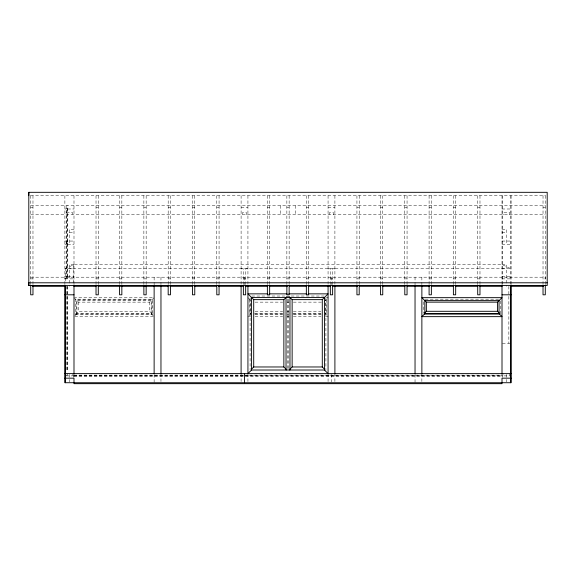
<?xml version="1.0" encoding="UTF-8"?>
<svg xmlns="http://www.w3.org/2000/svg" width="576" height="576" viewBox="0 0 576 576"><rect width="100%" height="100%" fill="white"/><g stroke="black" fill="none" stroke-linecap="round" stroke-linejoin="round"><path stroke-width="0.43" stroke-dasharray="2.88 2.16" d="M75.514 314.258L78.473 311.299L149.645 311.299L152.611 314.258L152.611 299.182L75.514 299.182L75.514 314.258L152.611 314.258M76.954 313.69L73.994 316.649L154.13 316.649L151.164 313.69L76.954 313.69L76.954 300.622L151.164 300.622L151.164 313.69M73.994 297.662L78.473 302.141L149.645 302.141L154.13 297.662L74.887 297.662M251.82 311.89L249.451 314.258L249.451 299.182M249.005 315.583L250.61 313.97L250.171 313.97L250.171 299.902M286.747 296.748L287.467 296.028L287.467 368.784M324.144 301.586L328.068 297.662L326.29 297.662M65.261 268.632L73.613 264.737L502.387 264.737L510.739 268.632L65.261 268.632L65.261 283.01M30.6 195.667L545.4 195.667M30.701 205.646L545.299 205.646M30.701 207.324L32.976 207.324M96.019 207.324L98.302 207.324M119.57 207.324L121.846 207.324M143.87 207.324L146.153 207.324M168.178 207.324L170.46 207.324M192.485 207.324L194.767 207.324M216.792 207.324L219.067 207.324M241.099 207.324L247.932 207.324M267.379 207.324L269.654 207.324M286.862 207.324L289.138 207.324M306.346 207.324L308.621 207.324M328.068 207.324L334.901 207.324M356.933 207.324L359.208 207.324M380.477 207.324L382.752 207.324M404.784 207.324L407.059 207.324M429.091 207.324L431.366 207.324M453.391 207.324L455.674 207.324M477.698 207.324L479.981 207.324M543.024 207.324L545.299 207.324M66.168 208.159L67.687 208.159M64.879 208.994L66.168 208.994M67.687 208.994L73.994 208.994M502.006 208.994L511.121 208.994M66.398 212.479L72.475 212.479L72.475 214.762M30.701 214.762L545.299 214.762M73.994 229.32L69.437 229.32L69.437 244.238M502.006 229.32L506.563 229.32L506.563 244.238M69.437 232.51L73.994 232.51M502.006 232.51L506.563 232.51M64.879 241.049L73.994 241.049M502.006 241.049L511.121 241.049M66.168 241.697L67.687 241.697M66.168 241.762L67.687 241.762M66.168 242.906L67.687 242.906M66.168 243.533L67.687 243.598M64.879 244.238L66.168 244.238M66.319 244.238L67.536 244.238M67.687 244.238L73.994 244.238M502.006 244.238L511.121 244.238M73.994 264.557L69.437 264.557L69.437 286.308M502.006 264.557L506.563 264.557L506.563 286.308M69.437 268.812L73.994 268.812M241.099 268.812L243.374 268.812L243.374 284.177M247.932 268.812L245.657 268.812L245.657 284.177M328.068 268.812L330.343 268.812L330.343 284.177M334.901 268.812L332.626 268.812L332.626 284.177M502.006 268.812L506.563 268.812M66.168 276.25L67.687 276.25M64.879 276.293L66.168 276.293M67.687 276.293L73.994 276.293M502.006 276.293L511.121 276.293M66.168 276.998L67.687 276.998M30.701 277.193L545.299 277.193L545.299 278.87L543.024 278.87M64.879 278.712L67.687 278.712L67.687 205.646M30.701 278.87L32.976 278.87M64.879 278.87L73.994 278.87M96.019 278.87L98.302 278.87M119.57 278.87L121.846 278.87M143.87 278.87L146.153 278.87M168.178 278.87L170.46 278.87M192.485 278.87L194.767 278.87M216.792 278.87L219.067 278.87M243.374 278.87L245.657 278.87M267.379 278.87L269.654 278.87M286.862 278.87L289.138 278.87M306.346 278.87L308.621 278.87M330.343 278.87L332.626 278.87M356.933 278.87L359.208 278.87M380.477 278.87L382.752 278.87M404.784 278.87L407.059 278.87M429.091 278.87L431.366 278.87M453.391 278.87L455.674 278.87M477.698 278.87L479.981 278.87M502.006 278.87L511.121 278.87M251.878 296.028L284.796 296.028M291.204 296.028L324.122 296.028M287.1 299.182L288.9 299.182M425.182 299.182L498.694 299.182M255.082 302.141L282.665 302.141M287.107 302.141L288.893 302.141M293.335 302.141L322.697 302.141M255.082 311.299L282.665 311.299M287.107 311.299L288.893 311.299M293.335 311.299L320.918 311.299M254.47 313.69L283.082 313.69M292.918 313.69L321.53 313.69M75.794 313.97L152.323 313.97M255.06 313.97L282.658 313.97M287.107 313.97L288.893 313.97M293.342 313.97L320.94 313.97M254.83 314.258L282.622 314.258M287.1 314.258L288.9 314.258M293.378 314.258L321.17 314.258M247.932 316.649L250.603 316.649M255.053 316.649L282.658 316.649M287.107 316.649L288.893 316.649M293.342 316.649L320.947 316.649M325.397 316.649L328.068 316.649L325.39 313.97L325.829 313.97L325.829 299.902M502.387 343.274L510.739 343.274M66.283 375.134L67.687 375.134L67.687 373.615M73.994 375.134L243.043 375.134M243.943 375.134L502.006 375.134M73.994 375.703L502.006 375.703M73.994 375.898L502.006 375.898M73.994 376.654L502.006 376.654M324.18 311.89L326.549 314.258L326.549 299.182M289.253 296.748L288.533 296.028L288.533 368.784M247.932 297.662L251.856 301.586M545.299 195.667L545.299 286.308M543.024 195.667L543.024 284.177M511.121 195.667L511.121 286.308M510.739 195.667L510.739 284.803M509.602 214.762L509.602 212.479L503.525 212.479L503.525 214.762M509.602 373.615L509.602 375.898L503.525 375.898L503.525 373.615M508.846 286.308L508.846 343.274M506.563 374.443L506.563 378.59M506.563 379.418L506.563 381.902M502.387 195.667L502.387 284.4M502.387 374.688L502.387 377.366M502.006 195.667L502.006 286.308M502.006 373.615L502.006 377.417M500.486 300.953L500.486 314.258M479.981 195.667L479.981 284.177M477.698 195.667L477.698 284.177M455.674 195.667L455.674 284.177M453.391 195.667L453.391 284.177M431.366 195.667L431.366 284.177M429.091 195.667L429.091 284.177M423.389 301.838L423.389 313.373M421.87 277.193L421.87 284.652M421.87 373.615L421.87 382.73M415.037 277.193L415.037 286.308M415.037 374.443L415.037 382.73M407.059 195.667L407.059 284.177M404.784 195.667L404.784 284.177M382.752 195.667L382.752 284.177M380.477 195.667L380.477 284.177M359.208 195.667L359.208 284.177M356.933 195.667L356.933 284.177M334.901 195.667L334.901 284.652M334.901 373.615L334.901 382.73M333.382 214.762L333.382 212.479L329.587 212.479L329.587 214.762M331.488 277.193L331.488 284.652M331.488 374.443L331.488 381.902M328.068 195.667L328.068 286.308M328.068 373.615L328.068 382.73M325.901 297.828L325.901 370.577M308.621 195.667L308.621 284.177M306.346 195.667L306.346 284.177M295.596 205.646L295.596 214.762M289.138 195.667L289.138 284.177M286.862 195.667L286.862 284.177M280.404 205.646L280.404 214.762M269.654 195.667L269.654 284.177M267.379 195.667L267.379 284.177M250.099 297.828L250.099 369.684M247.932 195.667L247.932 284.652M247.932 373.615L247.932 382.73M246.413 214.762L246.413 212.479L242.618 212.479L242.618 214.762M244.512 277.193L244.512 284.652M241.099 195.667L241.099 286.308M241.099 373.615L241.099 382.73M219.067 195.667L219.067 284.177M216.792 195.667L216.792 284.177M194.767 195.667L194.767 284.177M192.485 195.667L192.485 284.177M170.46 195.667L170.46 284.177M168.178 195.667L168.178 284.177M160.963 277.193L160.963 284.652M160.963 373.615L160.963 382.73M154.13 277.193L154.13 286.308M154.13 374.443L154.13 382.73M151.884 313.97L151.884 299.902L76.234 299.902L76.234 313.97M149.645 302.141L149.645 311.299M146.153 195.667L146.153 284.177M143.87 195.667L143.87 284.177M121.846 195.667L121.846 284.177M119.57 195.667L119.57 284.177M98.302 195.667L98.302 284.177M96.019 195.667L96.019 284.177M78.473 302.141L78.473 311.299M73.994 195.667L73.994 286.308M73.994 373.615L73.994 377.417M73.613 264.737L73.613 284.4M73.613 374.688L73.613 377.366M72.475 374.378L72.475 375.898L66.398 375.898L66.398 373.615M69.437 374.443L69.437 381.902M67.687 286.308L67.687 371.837M67.536 277.193L67.536 208.994L66.319 208.994L66.319 277.193M67.536 286.308L67.536 371.837M66.319 286.308L66.319 371.837M66.168 205.646L66.168 277.193M64.879 195.667L64.879 286.308M32.976 195.667L32.976 284.177M30.701 195.667L30.701 286.308"/><path stroke-width="0.86" d="M28.8 285.552L28.8 192.319L547.2 192.319L547.2 285.552L28.8 285.552L28.8 282.794L547.2 282.794M286.747 369.857L283.86 366.97L283.86 299.635L286.747 296.748M251.395 369.281L253.706 366.97L253.706 299.635L247.932 293.861L267.523 293.861M328.068 286.308L328.068 373.615L324.461 370.008L251.539 370.008L247.932 373.615L247.932 286.308M324.605 369.281L322.294 366.97L322.294 299.635L328.068 293.861L308.477 293.861M289.253 369.857L292.14 366.97L292.14 299.635L289.253 296.748M424.67 312.977L426.355 311.299L497.527 311.299L499.205 312.977M424.836 313.69L421.87 316.649L502.006 316.649L499.046 313.69L424.836 313.69L424.836 300.622L499.046 300.622L499.046 313.69M497.527 302.141L502.006 297.662L421.87 297.662L426.355 302.141L497.527 302.141L497.527 311.299M32.494 286.308L65.736 286.308M73.8 286.308L96.242 286.308M98.042 286.308L168.07 286.308M169.87 286.308L192.312 286.308M194.112 286.308L216.554 286.308M218.354 286.308L243.662 286.308M245.29 286.308L267.739 286.308M269.532 286.308L287.489 286.308M289.282 286.308L306.346 286.308M308.138 286.308L330.631 286.308M332.338 286.308L357.538 286.308M359.338 286.308L380.894 286.308M382.694 286.308L405.151 286.308M406.951 286.308L429.408 286.308M431.208 286.308L453.665 286.308M455.465 286.308L477.922 286.308M479.722 286.308L502.178 286.308M510.264 286.308L543.506 286.308M269.302 293.861L287.107 293.861M288.893 293.861L306.698 293.861M64.879 294.804L73.994 294.804M502.006 294.804L511.121 294.804M253.706 299.635L283.86 299.635M292.14 299.635L322.294 299.635M424.548 313.97L499.327 313.97M253.706 366.97L283.86 366.97M292.14 366.97L322.294 366.97M64.879 373.615L511.121 373.615M64.879 378.173L73.994 378.173L73.994 383.681L502.006 383.681L502.006 378.173L511.121 378.173M545.299 285.062L545.299 294.804L543.024 294.804L543.024 285.062M511.121 285.062L511.121 382.73L64.879 382.73L64.879 285.062M510.739 285.703L510.739 382.73M502.006 285.062L502.006 373.615M479.981 285.062L479.981 294.804L477.698 294.804L477.698 285.062M455.674 285.062L455.674 294.804L453.391 294.804L453.391 285.062M431.366 285.062L431.366 294.804L429.091 294.804L429.091 285.062M426.355 302.141L426.355 311.299M421.87 286.308L421.87 373.615M415.037 286.308L415.037 373.615M407.059 285.062L407.059 294.804L404.784 294.804L404.784 285.062M382.752 285.062L382.752 294.804L380.477 294.804L380.477 285.062M359.208 285.062L359.208 294.804L356.933 294.804L356.933 285.062M334.901 286.308L334.901 373.615M332.626 285.062L332.626 294.804L330.343 294.804L330.343 285.062M324.461 370.008L324.461 297.475L251.539 297.475L251.539 370.008M308.621 285.062L308.621 294.804L306.346 294.804L306.346 285.062M289.973 297.475L289.973 370.008M289.138 285.062L289.138 294.804L286.862 294.804L286.862 285.062M286.027 297.475L286.027 370.008M269.654 285.062L269.654 294.804L267.379 294.804L267.379 285.062M245.657 285.062L245.657 294.804L243.374 294.804L243.374 285.062M244.512 373.615L244.512 382.73M241.099 286.308L241.099 373.615M219.067 285.062L219.067 294.804L216.792 294.804L216.792 285.062M194.767 285.062L194.767 294.804L192.485 294.804L192.485 285.062M170.46 285.062L170.46 294.804L168.178 294.804L168.178 285.062M160.963 286.308L160.963 373.615M154.13 286.308L154.13 373.615M146.153 285.062L146.153 294.804L143.87 294.804L143.87 285.062M121.846 285.062L121.846 294.804L119.57 294.804L119.57 285.062M98.302 285.062L98.302 294.804L96.019 294.804L96.019 285.062M73.994 285.062L73.994 373.615M65.261 285.703L65.261 382.73M32.976 285.062L32.976 294.804L30.701 294.804L30.701 285.062M28.8 192.319L28.8 195.667"/></g></svg>
